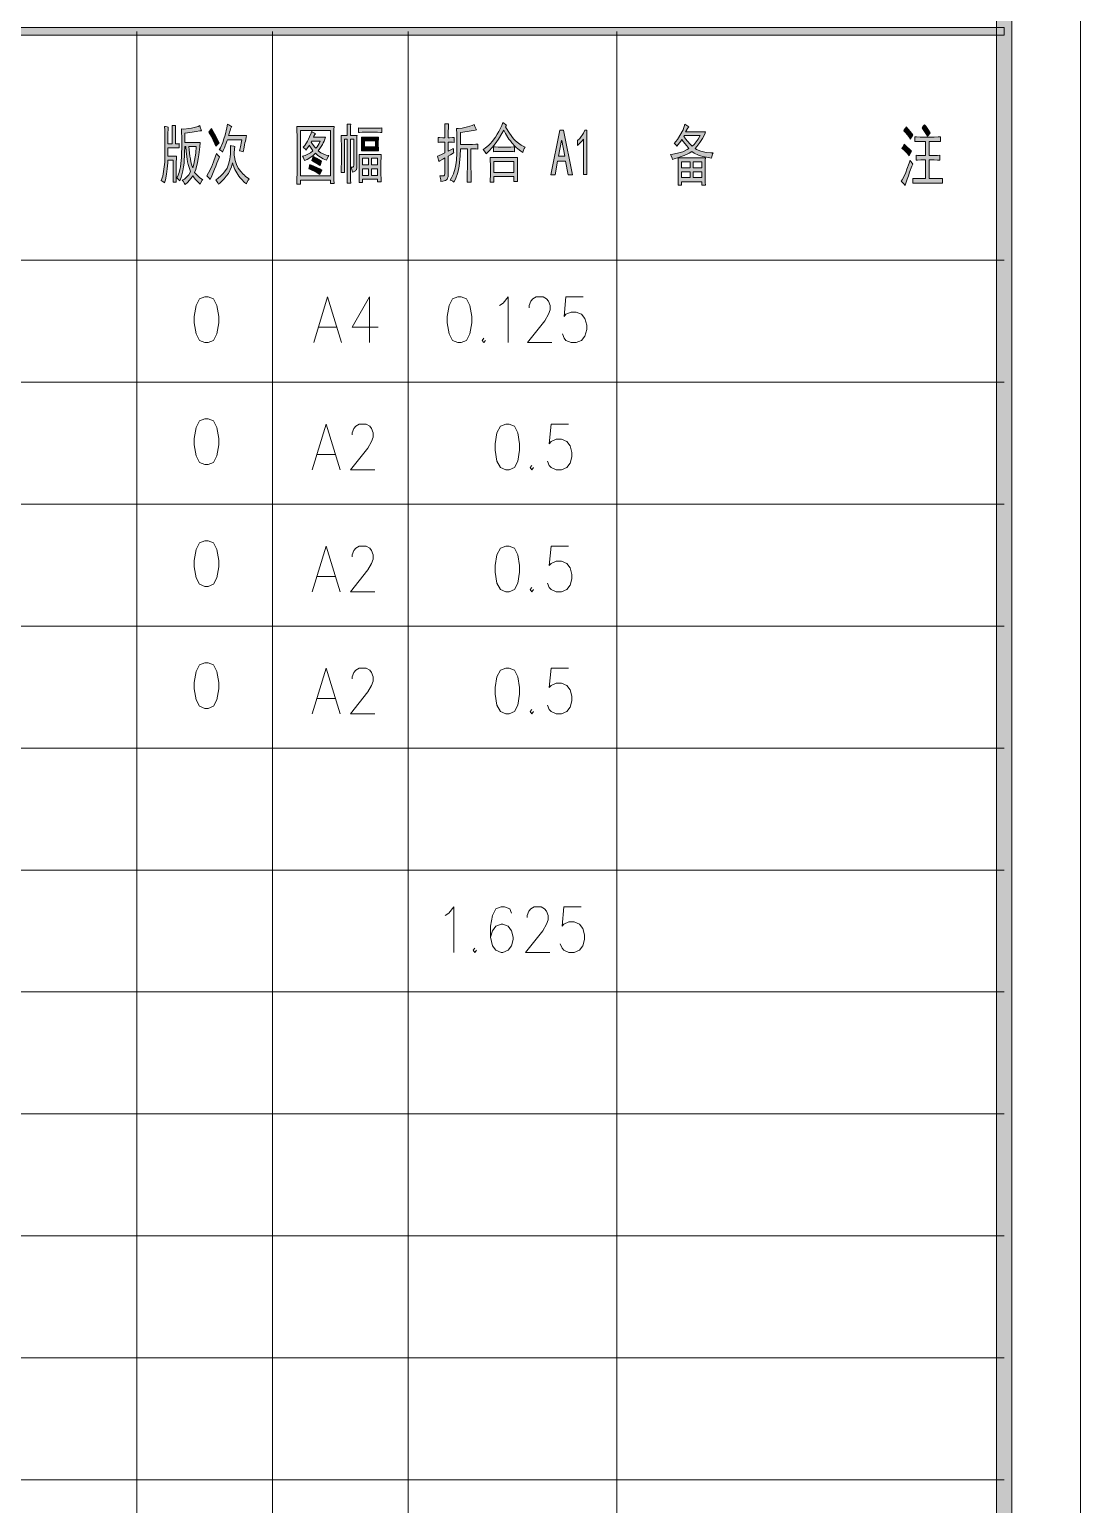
# Model space of a CAD drawing. Header units: millimetres. Extents: x 0 to 207, y 0 to 293.
# Drawn here: x 139 to 206.9, y 147.4 to 242.8 of the extents above; entities that cross this region are included whole.
import ezdxf

# ---------------------------------------------------------------- set-up
doc = ezdxf.new("R2010")
doc.units = ezdxf.units.MM

msp = doc.modelspace()

# ---------------------------------------------------------------- hatches: boundary and pattern name
h = msp.add_hatch(color=0)
h.dxf.hatch_style = 2
h.paths.add_polyline_path([(202.483861, 4.434417), (201.499611, 5.418667), (201.499611, 287.224611), (202.483861, 288.208861)])
h = msp.add_hatch(color=0)
h.dxf.hatch_style = 2
h.paths.add_polyline_path([(201.9935, 242.883972), (201.9935, 242.390083), (25.124833, 242.390083), (25.124833, 242.883972)])
h = msp.add_hatch(color=0)
h.dxf.hatch_style = 2
h.paths.add_polyline_path([(147.958528, 236.452833), (147.944417, 236.318778), (147.933833, 236.068306), (147.933833, 235.955417), (147.933833, 235.373333), (148.223111, 235.373333), (148.223111, 236.152972), (148.223111, 236.244694), (148.219583, 236.44225), (148.212528, 236.551611), (148.434778, 236.551611), (148.427722, 236.459889), (148.420667, 236.262333), (148.420667, 236.152972), (148.420667, 235.373333), (148.491222, 235.373333), (148.614694, 235.380389), (148.664083, 235.390972), (148.664083, 235.10875), (148.600583, 235.115806), (148.466528, 235.122861), (148.3995, 235.122861), (147.933833, 235.122861), (147.933833, 234.576056), (148.491222, 234.576056), (148.484167, 234.459639), (148.480639, 234.135083), (148.480639, 233.926944), (148.480639, 232.900361), (148.268972, 232.900361), (148.276028, 233.189639), (148.283083, 233.90225), (148.283083, 234.325583), (147.933833, 234.325583), (147.926778, 234.135083), (147.898556, 233.764667), (147.873861, 233.588278), (147.852694, 233.408361), (147.775083, 233.041472), (147.725694, 232.847444), (147.683361, 232.889778), (147.574, 232.963861), (147.503444, 232.999139), (147.619861, 233.288417), (147.736278, 234.177417), (147.736278, 234.773611), (147.736278, 235.380389), (147.729222, 236.244694), (147.725694, 236.502222), (147.782139, 236.484583), (147.898556, 236.459889)])
h = msp.add_hatch(color=0)
h.paths.add_polyline_path([(149.990528, 236.551611), (150.01875, 236.44225), (150.08225, 236.276444), (150.117528, 236.22), (150.001111, 236.202361), (149.761222, 236.167083), (149.63775, 236.145917), (149.51075, 236.12475), (149.207361, 236.085944), (149.027444, 236.068306), (149.027444, 235.454472), (150.015222, 235.454472), (149.990528, 235.182833), (149.930556, 234.657194), (149.89175, 234.41025), (149.852944, 234.159778), (149.740056, 233.718806), (149.665972, 233.528306), (149.718889, 233.454222), (149.842361, 233.316639), (149.916444, 233.256667), (149.987, 233.193167), (150.131639, 233.097917), (150.198667, 233.066167), (150.152806, 233.01325), (150.061083, 232.865083), (150.015222, 232.766306), (149.951722, 232.82275), (149.821194, 232.953278), (149.757694, 233.023833), (149.694194, 233.094389), (149.584833, 233.231972), (149.538972, 233.295472), (149.443722, 233.154361), (149.200306, 232.882722), (149.048611, 232.748667), (149.009806, 232.815694), (148.914556, 232.94975), (148.861639, 233.01325), (149.013333, 233.097917), (149.281444, 233.373083), (149.397861, 233.563583), (149.344944, 233.704694), (149.253222, 234.02925), (149.210889, 234.209167), (149.175611, 234.385556), (149.119167, 234.882972), (149.094472, 235.207528), (149.027444, 235.207528), (149.020389, 234.784194), (148.978056, 234.117444), (148.946306, 233.877556), (148.911028, 233.637667), (148.794611, 233.189639), (148.713472, 232.9815), (148.6535, 233.048528), (148.551194, 233.129667), (148.501806, 233.147306), (148.561778, 233.246083), (148.660556, 233.528306), (148.699361, 233.71175), (148.741694, 233.895194), (148.794611, 234.286778), (148.805194, 234.491389), (148.815778, 234.710111), (148.829889, 235.189889), (148.829889, 235.454472), (148.829889, 235.729639), (148.815778, 236.170611), (148.805194, 236.336417), (148.967472, 236.325833), (149.295556, 236.354056), (149.461361, 236.385806), (149.627167, 236.417556), (149.89175, 236.502222)])
h.paths.add_polyline_path([(149.292028, 235.207528), (149.309667, 234.98175), (149.359056, 234.576056), (149.387278, 234.392611), (149.422556, 234.202111), (149.496639, 233.912833), (149.538972, 233.810528), (149.620111, 234.068056), (149.736528, 234.766556), (149.768278, 235.207528)])
h = msp.add_hatch(color=0)
h.dxf.hatch_style = 2
h.paths.add_polyline_path([(152.061333, 236.502222), (152.043694, 236.477528), (151.990778, 236.343472), (151.9555, 236.237639), (151.920222, 236.128278), (151.867306, 235.962472), (151.849667, 235.9025), (153.024417, 235.9025), (152.996194, 235.786083), (152.943278, 235.549722), (152.918583, 235.429778), (152.897417, 235.309833), (152.833917, 235.024083), (152.791583, 234.858278), (152.728083, 234.882972), (152.611667, 234.914722), (152.55875, 234.925306), (152.618722, 235.17225), (152.692806, 235.5215), (152.710444, 235.620278), (151.779111, 235.620278), (151.750889, 235.539139), (151.683861, 235.355694), (151.648583, 235.256917), (151.609778, 235.158139), (151.518056, 234.939417), (151.468667, 234.823), (151.433389, 234.875917), (151.327556, 234.957056), (151.257, 234.992333), (151.334611, 235.10875), (151.482778, 235.461528), (151.560389, 235.697889), (151.634472, 235.93425), (151.750889, 236.4105), (151.793222, 236.650389), (151.867306, 236.593944), (152.001361, 236.519861)])
h = msp.add_hatch(color=0)
h.paths.add_polyline_path([(158.672389, 236.502222), (158.668861, 236.294083), (158.661806, 235.839), (158.661806, 235.588528), (158.661806, 233.810528), (158.661806, 233.553), (158.668861, 233.048528), (158.672389, 232.798056), (158.443083, 232.798056), (158.443083, 233.01325), (156.499278, 233.01325), (156.499278, 232.766306), (156.266444, 232.766306), (156.2735, 233.023833), (156.280556, 233.553), (156.280556, 233.828167), (156.280556, 235.588528), (156.280556, 235.828417), (156.2735, 236.287028), (156.266444, 236.502222)])
h.paths.add_polyline_path([(158.443083, 233.295472), (158.443083, 236.237639), (156.499278, 236.237639), (156.499278, 233.295472)])
h = msp.add_hatch(color=0)
h.dxf.hatch_style = 2
h.paths.add_polyline_path([(160.150528, 233.944583), (160.150528, 233.835222), (160.118778, 233.694111), (160.087028, 233.662361), (160.055278, 233.630611), (159.942389, 233.570639), (159.86125, 233.545944), (159.847139, 233.637667), (159.801278, 233.796417), (159.766, 233.859917), (159.818917, 233.859917), (159.893, 233.874028), (159.917694, 233.888139), (159.942389, 233.898722), (159.963556, 233.986917), (159.963556, 234.061), (159.963556, 235.673194), (159.744833, 235.673194), (159.744833, 233.514194), (159.744833, 233.355444), (159.748361, 233.01325), (159.755417, 232.833333), (159.522583, 232.833333), (159.529639, 233.006194), (159.533167, 233.348389), (159.533167, 233.514194), (159.533167, 235.673194), (159.349722, 235.673194), (159.349722, 233.528306), (159.138056, 233.528306), (159.145111, 233.694111), (159.152167, 234.293833), (159.152167, 234.724222), (159.152167, 235.158139), (159.145111, 235.754333), (159.138056, 235.920139), (159.533167, 235.920139), (159.533167, 236.184722), (159.533167, 236.294083), (159.529639, 236.519861), (159.522583, 236.636278), (159.755417, 236.636278), (159.748361, 236.519861), (159.744833, 236.294083), (159.744833, 236.184722), (159.744833, 235.920139), (160.161111, 235.920139), (160.157583, 235.853111), (160.150528, 235.563833), (160.150528, 235.338056)])
h = msp.add_hatch(color=0)
h.dxf.hatch_style = 2
h.paths.add_polyline_path([(161.392306, 236.385806), (161.487556, 236.385806), (161.667472, 236.392861), (161.755667, 236.403444), (161.755667, 236.103583), (161.667472, 236.110639), (161.487556, 236.121222), (161.392306, 236.121222), (160.602083, 236.121222), (160.492722, 236.121222), (160.319861, 236.110639), (160.256361, 236.103583), (160.256361, 236.403444), (160.319861, 236.392861), (160.492722, 236.385806), (160.602083, 236.385806)])
h = msp.add_hatch(color=0)
h.dxf.hatch_style = 2
h.paths.add_polyline_path([(165.350472, 234.583111), (165.424556, 234.60075), (165.667972, 234.699528), (165.837306, 234.784194), (165.837306, 235.482694), (165.710306, 235.482694), (165.495111, 235.472111), (165.406917, 235.465056), (165.406917, 235.779028), (165.495111, 235.771972), (165.710306, 235.764917), (165.837306, 235.764917), (165.837306, 236.036556), (165.833778, 236.495167), (165.826722, 236.675083), (166.070139, 236.675083), (166.066611, 236.509278), (166.059556, 236.054194), (166.059556, 235.764917), (166.133639, 235.764917), (166.320611, 235.771972), (166.429972, 235.779028), (166.429972, 235.465056), (166.320611, 235.472111), (166.133639, 235.482694), (166.059556, 235.482694), (166.059556, 234.900611), (166.1795, 234.957056), (166.345306, 235.048778), (166.384111, 235.084056), (166.391167, 234.999389), (166.40175, 234.851222), (166.408806, 234.784194), (166.373528, 234.7595), (166.197139, 234.660722), (166.059556, 234.583111), (166.059556, 233.404833), (166.048972, 233.263722), (165.981944, 233.087333), (165.932556, 233.048528), (165.879639, 233.009722), (165.70325, 232.956806), (165.583306, 232.939167), (165.569194, 233.041472), (165.530389, 233.221389), (165.502167, 233.306056), (165.618583, 233.299), (165.759694, 233.309583), (165.784389, 233.33075), (165.812611, 233.351917), (165.837306, 233.447167), (165.837306, 233.52125), (165.837306, 234.470222), (165.699722, 234.385556), (165.505694, 234.269139), (165.456306, 234.237389), (165.431611, 234.318528), (165.378694, 234.494917)])
h = msp.add_hatch(color=0)
h.dxf.hatch_style = 2
h.paths.add_polyline_path([(167.883417, 236.279972), (167.791694, 236.262333), (167.269583, 236.177667), (166.839194, 236.110639), (166.839194, 235.331), (167.498889, 235.331), (167.615306, 235.331), (167.848139, 235.341583), (167.964556, 235.348639), (167.964556, 235.034667), (167.865778, 235.041722), (167.647056, 235.048778), (167.523583, 235.048778), (167.523583, 234.212694), (167.530639, 233.133194), (167.534167, 232.889778), (167.280167, 232.889778), (167.283694, 233.133194), (167.29075, 234.212694), (167.29075, 235.048778), (166.839194, 235.048778), (166.825083, 234.593694), (166.768639, 233.930472), (166.722778, 233.722333), (166.673389, 233.514194), (166.525222, 233.097917), (166.419389, 232.889778), (166.345306, 232.956806), (166.228889, 233.023833), (166.186556, 233.023833), (166.267694, 233.164944), (166.394694, 233.443639), (166.437028, 233.581222), (166.479361, 233.718806), (166.542861, 234.011611), (166.564028, 234.170361), (166.585194, 234.325583), (166.609889, 234.770083), (166.609889, 235.059361), (166.613417, 235.345111), (166.606361, 235.99775), (166.59225, 236.361111), (166.691028, 236.361111), (166.962667, 236.392861), (167.135528, 236.428139), (167.304861, 236.459889), (167.597667, 236.551611), (167.721139, 236.611583), (167.777583, 236.484583), (167.86225, 236.318778)])
h = msp.add_hatch(color=0)
h.dxf.hatch_style = 2
h.paths.add_polyline_path([(169.756667, 236.477528), (169.922472, 236.18825), (170.197639, 235.789611), (170.299944, 235.68025), (170.405778, 235.574417), (170.596278, 235.405083), (170.684472, 235.348639), (170.772667, 235.288667), (170.942, 235.200472), (171.023139, 235.165194), (170.963167, 235.073472), (170.889083, 234.900611), (170.871444, 234.815944), (170.755028, 234.893556), (170.546889, 235.048778), (170.451639, 235.133444), (170.359917, 235.214583), (170.169417, 235.42625), (170.074167, 235.556778), (169.978917, 235.683778), (169.760194, 236.036556), (169.64025, 236.262333), (169.527361, 236.036556), (169.312167, 235.669667), (169.202806, 235.5215), (169.096972, 235.376861), (168.913528, 235.147556), (168.835917, 235.066417), (168.761833, 234.98175), (168.5925, 234.815944), (168.500778, 234.734806), (168.486667, 234.766556), (168.394944, 234.900611), (168.313806, 234.999389), (168.437278, 235.084056), (168.670111, 235.281611), (168.779472, 235.398028), (168.888833, 235.514444), (169.111083, 235.810778), (169.220444, 235.987167), (169.329806, 236.167083), (169.509722, 236.551611), (169.580278, 236.75975), (169.643778, 236.703306), (169.760194, 236.611583), (169.813111, 236.576306)])
h = msp.add_hatch(color=0)
h.paths.add_polyline_path([(180.544611, 234.367917), (180.5305, 234.442), (180.467, 234.60075), (180.414083, 234.681889), (180.56225, 234.699528), (180.876222, 234.766556), (181.049083, 234.815944), (181.221944, 234.865333), (181.497111, 234.999389), (181.599417, 235.080528), (181.468889, 235.239278), (181.246639, 235.5215), (181.158444, 235.644972), (181.091417, 235.546194), (180.925611, 235.331), (180.833889, 235.214583), (180.780972, 235.281611), (180.68925, 235.373333), (180.646917, 235.398028), (180.876222, 235.644972), (181.229, 236.269389), (181.356, 236.643333), (181.415972, 236.590417), (181.535917, 236.509278), (181.599417, 236.474), (181.507694, 236.343472), (181.490056, 236.318778), (181.433611, 236.22), (181.391278, 236.142389), (182.682444, 236.142389), (182.629528, 236.001278), (182.491944, 235.726111), (182.407278, 235.588528), (182.326139, 235.450944), (182.125056, 235.189889), (182.008639, 235.062889), (182.100361, 234.999389), (182.372, 234.890028), (182.548389, 234.847694), (182.724778, 234.805361), (183.035222, 234.780667), (183.169278, 234.798306), (183.134, 234.717167), (183.084611, 234.540778), (183.066972, 234.449056), (182.855306, 234.484333), (182.506056, 234.554889), (182.368472, 234.590167), (182.227361, 234.628972), (181.945139, 234.773611), (181.8005, 234.882972), (181.634694, 234.773611), (181.296028, 234.607806), (181.119639, 234.551361), (180.94325, 234.491389), (180.653972, 234.399667)])
h.paths.add_polyline_path([(181.274861, 235.860167), (181.398333, 235.694361), (181.669972, 235.380389), (181.821667, 235.228694), (181.945139, 235.338056), (182.199139, 235.68025), (182.333194, 235.909556), (181.310139, 235.909556)])
h = msp.add_hatch(color=0)
h.dxf.hatch_style = 2
h.paths.add_polyline_path([(195.654083, 236.459889), (195.791667, 236.308194), (196.006861, 236.043611), (196.084472, 235.927194), (196.031556, 235.87075), (195.950417, 235.74375), (195.922194, 235.68025), (195.823417, 235.846056), (195.608222, 236.110639), (195.491806, 236.209417), (195.530611, 236.269389), (195.61175, 236.392861)])
h = msp.add_hatch(color=0)
h.dxf.hatch_style = 2
h.paths.add_polyline_path([(196.677139, 236.4105), (196.715944, 236.449306), (196.797083, 236.551611), (196.839417, 236.608056), (196.9135, 236.516333), (197.100472, 236.25175), (197.209833, 236.078889), (197.163972, 236.025972), (197.07225, 235.920139), (197.026389, 235.860167), (196.927611, 236.036556), (196.751222, 236.308194)])
h = msp.add_hatch(color=0)
h.dxf.hatch_style = 2
h.paths.add_polyline_path([(150.759583, 236.354056), (150.950083, 236.011861), (151.1935, 235.556778), (151.246417, 235.440361), (151.200556, 235.398028), (151.094722, 235.288667), (151.038278, 235.221639), (150.978306, 235.380389), (150.745472, 235.839), (150.572611, 236.135333), (150.618472, 236.184722), (150.710194, 236.294083)])
h = msp.add_hatch(color=0)
h.paths.add_polyline_path([(157.476472, 236.018917), (157.441194, 235.969528), (157.377694, 235.863694), (157.349472, 235.803722), (158.129111, 235.803722), (158.104417, 235.729639), (158.030333, 235.546194), (157.977417, 235.440361), (157.9245, 235.331), (157.762222, 235.073472), (157.652861, 234.925306), (157.825722, 234.798306), (158.167917, 234.650139), (158.33725, 234.625444), (158.294917, 234.551361), (158.227889, 234.392611), (158.196139, 234.311472), (157.980944, 234.399667), (157.621111, 234.625444), (157.476472, 234.7595), (157.307139, 234.60075), (156.947306, 234.367917), (156.756806, 234.293833), (156.739167, 234.367917), (156.675667, 234.509028), (156.629806, 234.576056), (156.81325, 234.618389), (157.155444, 234.79125), (157.314194, 234.925306), (157.233056, 235.031139), (157.116639, 235.214583), (157.081361, 235.288667), (157.028444, 235.207528), (156.919083, 235.041722), (156.859111, 234.957056), (156.820306, 235.024083), (156.732111, 235.122861), (156.68625, 235.158139), (156.785028, 235.274556), (156.954361, 235.535611), (157.024917, 235.68025), (157.091944, 235.824889), (157.190722, 236.068306), (157.222472, 236.170611), (157.278917, 236.128278), (157.405917, 236.054194)])
h.paths.add_polyline_path([(157.197778, 235.48975), (157.285972, 235.348639), (157.437667, 235.147556), (157.501167, 235.091111), (157.57525, 235.17225), (157.716361, 235.398028), (157.779861, 235.539139), (157.222472, 235.539139)])
h = msp.add_hatch(color=0)
h.paths.add_polyline_path([(161.544, 235.803722), (161.540472, 235.704944), (161.533417, 235.496806), (161.533417, 235.390972), (161.533417, 235.281611), (161.540472, 235.048778), (161.544, 234.925306), (160.439806, 234.925306), (160.446861, 235.048778), (160.453917, 235.281611), (160.453917, 235.390972), (160.453917, 235.496806), (160.446861, 235.704944), (160.439806, 235.803722)])
h.paths.add_polyline_path([(161.346444, 235.17225), (161.346444, 235.570889), (160.637361, 235.570889), (160.637361, 235.17225)])
h = msp.add_hatch(color=0)
h.paths.add_polyline_path([(174.078194, 233.373083), (173.7995, 233.373083), (173.637222, 234.2515), (173.125694, 234.2515), (172.963417, 233.373083), (172.684722, 233.373083), (173.266806, 236.244694), (173.496111, 236.244694)])
h.paths.add_polyline_path([(173.580778, 234.569), (173.393806, 235.581472), (173.369111, 235.581472), (173.185667, 234.569)])
h = msp.add_hatch(color=0)
h.dxf.hatch_style = 2
h.paths.add_polyline_path([(174.787278, 235.68025), (174.713194, 235.574417), (174.519167, 235.366278), (174.40275, 235.263972), (174.40275, 235.581472), (174.550917, 235.722583), (174.787278, 236.054194), (174.882528, 236.244694), (175.020111, 236.244694), (175.020111, 233.390722), (174.787278, 233.390722)])
h = msp.add_hatch(color=0)
h.dxf.hatch_style = 2
h.paths.add_polyline_path([(197.350944, 235.810778), (197.460306, 235.810778), (197.717833, 235.821361), (197.862472, 235.828417), (197.862472, 235.514444), (197.703722, 235.5215), (197.45325, 235.528556), (197.361528, 235.528556), (197.128694, 235.528556), (197.128694, 234.614861), (197.350944, 234.614861), (197.449722, 234.614861), (197.682556, 234.625444), (197.816611, 234.6325), (197.816611, 234.318528), (197.686083, 234.325583), (197.45325, 234.332639), (197.350944, 234.332639), (197.128694, 234.332639), (197.128694, 233.122611), (197.4215, 233.122611), (197.559083, 233.122611), (197.851889, 233.129667), (198.000056, 233.136722), (198.000056, 232.82275), (197.851889, 232.829806), (197.566139, 232.840389), (197.432083, 232.840389), (196.581889, 232.840389), (196.433722, 232.840389), (196.18325, 232.829806), (196.084472, 232.82275), (196.084472, 233.136722), (196.176194, 233.129667), (196.433722, 233.122611), (196.596, 233.122611), (196.895861, 233.122611), (196.895861, 234.332639), (196.712417, 234.332639), (196.599528, 234.332639), (196.391389, 234.325583), (196.292611, 234.318528), (196.292611, 234.6325), (196.391389, 234.625444), (196.606583, 234.614861), (196.723, 234.614861), (196.895861, 234.614861), (196.895861, 235.528556), (196.677139, 235.528556), (196.560722, 235.528556), (196.327889, 235.5215), (196.211472, 235.514444), (196.211472, 235.828417), (196.327889, 235.821361), (196.56425, 235.810778), (196.687722, 235.810778)])
h = msp.add_hatch(color=0)
h.dxf.hatch_style = 2
h.paths.add_polyline_path([(151.281694, 234.526667), (151.235833, 234.417306), (151.105306, 234.113917), (151.024167, 233.919889), (150.943028, 233.725861), (150.770167, 233.295472), (150.674917, 233.066167), (150.625528, 233.122611), (150.512639, 233.246083), (150.456194, 233.313111), (150.565556, 233.496556), (150.749, 233.856389), (150.823083, 234.036306), (150.893639, 234.216222), (151.020639, 234.569), (151.070028, 234.741861), (151.112361, 234.692472), (151.218194, 234.583111)])
h = msp.add_hatch(color=0)
h.dxf.hatch_style = 2
h.paths.add_polyline_path([(152.269472, 235.207528), (152.234194, 235.048778), (152.2095, 234.770083), (152.223611, 234.650139), (152.234194, 234.530194), (152.287111, 234.286778), (152.325917, 234.159778), (152.36825, 234.036306), (152.488194, 233.803472), (152.569333, 233.694111), (152.654, 233.588278), (152.809222, 233.408361), (152.883306, 233.337806), (152.960917, 233.26725), (153.116139, 233.147306), (153.197278, 233.097917), (153.133778, 233.030889), (153.042056, 232.872139), (153.013833, 232.783944), (152.897417, 232.882722), (152.696333, 233.080278), (152.611667, 233.182583), (152.527, 233.281361), (152.385889, 233.493028), (152.325917, 233.605917), (152.269472, 233.715278), (152.163639, 233.986917), (152.117778, 234.145667), (152.047222, 233.877556), (151.846139, 233.447167), (151.712083, 233.281361), (151.578028, 233.115556), (151.3205, 232.858028), (151.200556, 232.766306), (151.158222, 232.847444), (151.070028, 232.988556), (151.024167, 233.048528), (151.154694, 233.122611), (151.387528, 233.316639), (151.496889, 233.436583), (151.602722, 233.560056), (151.761472, 233.803472), (151.810861, 233.926944), (151.86025, 234.053944), (151.927278, 234.293833), (151.944917, 234.41025), (151.962556, 234.526667), (151.980194, 234.717167), (151.983722, 234.79125), (151.98725, 234.865333), (151.983722, 235.10875), (151.976667, 235.274556), (152.047222, 235.249861), (152.191861, 235.214583)])
h = msp.add_hatch(color=0)
h.dxf.hatch_style = 2
h.paths.add_polyline_path([(157.338889, 234.558417), (157.536444, 234.442), (157.801028, 234.293833), (157.871583, 234.258556), (157.843361, 234.195056), (157.790444, 234.043361), (157.76575, 233.962222), (157.568194, 234.09275), (157.303611, 234.258556), (157.233056, 234.293833), (157.261278, 234.350278), (157.314194, 234.484333)])
h = msp.add_hatch(color=0)
h.paths.add_polyline_path([(161.720389, 234.692472), (161.713333, 234.569), (161.706278, 234.117444), (161.706278, 233.796417), (161.706278, 233.478917), (161.713333, 233.041472), (161.720389, 232.914472), (161.487556, 232.914472), (161.487556, 233.080278), (160.510361, 233.080278), (160.510361, 232.882722), (160.288111, 232.882722), (160.295167, 233.104972), (160.302222, 233.605917), (160.302222, 233.877556), (160.302222, 234.159778), (160.295167, 234.569), (160.288111, 234.692472)])
h.paths.add_polyline_path([(160.894889, 233.33075), (160.894889, 233.761139), (160.510361, 233.761139), (160.510361, 233.33075)])
h.paths.add_polyline_path([(160.894889, 234.011611), (160.894889, 234.442), (160.510361, 234.442), (160.510361, 234.011611)])
h.paths.add_polyline_path([(161.487556, 234.011611), (161.487556, 234.442), (161.103028, 234.442), (161.103028, 234.011611)])
h.paths.add_polyline_path([(161.487556, 233.33075), (161.487556, 233.761139), (161.103028, 233.761139), (161.103028, 233.33075)])
h = msp.add_hatch(color=0)
h.paths.add_polyline_path([(170.532778, 234.484333), (170.52925, 234.403194), (170.522194, 234.018667), (170.522194, 233.722333), (170.522194, 233.422472), (170.52925, 233.030889), (170.532778, 232.939167), (170.289361, 232.939167), (170.289361, 233.256667), (168.998194, 233.256667), (168.998194, 232.889778), (168.768889, 232.889778), (168.772417, 232.992083), (168.779472, 233.373083), (168.779472, 233.655306), (168.779472, 233.944583), (168.772417, 234.360861), (168.768889, 234.484333)])
h.paths.add_polyline_path([(170.289361, 233.52125), (170.289361, 234.21975), (168.998194, 234.21975), (168.998194, 233.52125)])
h = msp.add_hatch(color=0)
h.dxf.hatch_style = 2
h.paths.add_polyline_path([(170.010667, 235.165194), (170.102389, 235.165194), (170.268194, 235.175778), (170.335222, 235.182833), (170.335222, 234.865333), (170.261139, 234.875917), (170.102389, 234.882972), (170.02125, 234.882972), (169.372139, 234.882972), (169.248667, 234.882972), (169.051111, 234.875917), (168.977028, 234.865333), (168.977028, 235.182833), (169.086389, 235.175778), (169.283944, 235.165194), (169.372139, 235.165194)])
h = msp.add_hatch(color=0)
h.dxf.hatch_style = 2
h.paths.add_polyline_path([(195.512972, 235.345111), (195.647028, 235.221639), (195.886917, 234.999389), (195.989222, 234.897083), (195.953944, 234.840639), (195.879861, 234.692472), (195.841056, 234.60075), (195.728167, 234.741861), (195.495333, 234.98175), (195.375389, 235.080528), (195.410667, 235.129917), (195.477694, 235.263972)])
h = msp.add_hatch(color=0)
h.dxf.hatch_style = 2
h.paths.add_polyline_path([(157.116639, 234.043361), (157.370639, 233.937528), (157.755167, 233.754083), (157.882167, 233.68), (157.853944, 233.612972), (157.7975, 233.471861), (157.76575, 233.397778), (157.529389, 233.538889), (157.1625, 233.718806), (157.0355, 233.761139), (157.056667, 233.828167), (157.099, 233.969278)])
h = msp.add_hatch(color=0)
h.paths.add_polyline_path([(182.671861, 234.466694), (182.664806, 234.318528), (182.65775, 233.877556), (182.65775, 233.588278), (182.65775, 233.306056), (182.664806, 232.865083), (182.671861, 232.706333), (182.449611, 232.706333), (182.449611, 232.921528), (181.137278, 232.921528), (181.137278, 232.706333), (180.915028, 232.706333), (180.922083, 232.865083), (180.925611, 233.306056), (180.925611, 233.588278), (180.925611, 233.877556), (180.922083, 234.318528), (180.915028, 234.466694)])
h.paths.add_polyline_path([(182.449611, 233.817583), (182.449611, 234.216222), (181.892222, 234.216222), (181.892222, 233.817583)])
h.paths.add_polyline_path([(181.684083, 233.817583), (181.684083, 234.216222), (181.137278, 234.216222), (181.137278, 233.817583)])
h.paths.add_polyline_path([(182.449611, 233.189639), (182.449611, 233.570639), (181.892222, 233.570639), (181.892222, 233.189639)])
h.paths.add_polyline_path([(181.684083, 233.189639), (181.684083, 233.570639), (181.137278, 233.570639), (181.137278, 233.189639)])
h = msp.add_hatch(color=0)
h.dxf.hatch_style = 2
h.paths.add_polyline_path([(196.084472, 234.068056), (196.020972, 233.919889), (195.876333, 233.542417), (195.798722, 233.313111), (195.721111, 233.083806), (195.61175, 232.766306), (195.583528, 232.674583), (195.527083, 232.755722), (195.396556, 232.896833), (195.329528, 232.956806), (195.393028, 233.037944), (195.537667, 233.323694), (195.618806, 233.528306), (195.699944, 233.732917), (195.844583, 234.1245), (195.908083, 234.318528), (195.950417, 234.240917), (196.038611, 234.117444)])

# ---------------------------------------------------------------- linework, layer by layer
at = {"color": 0, "lineweight": 0}
for points in [[(0, 0), (206.918278, 0), (206.918278, 292.643278), (0, 292.643278)], [(202.483861, 4.434417), (201.499611, 5.418667), (201.499611, 287.224611), (202.483861, 288.208861)], [(201.9935, 242.883972), (201.9935, 242.390083), (25.124833, 242.390083), (25.124833, 242.883972)], [(147.958528, 236.452833), (147.944417, 236.318778), (147.933833, 236.068306), (147.933833, 235.955417), (147.933833, 235.373333), (148.223111, 235.373333), (148.223111, 236.152972), (148.223111, 236.244694), (148.219583, 236.44225), (148.212528, 236.551611), (148.434778, 236.551611), (148.427722, 236.459889), (148.420667, 236.262333), (148.420667, 236.152972), (148.420667, 235.373333), (148.491222, 235.373333), (148.614694, 235.380389), (148.664083, 235.390972), (148.664083, 235.10875), (148.600583, 235.115806), (148.466528, 235.122861), (148.3995, 235.122861), (147.933833, 235.122861), (147.933833, 234.576056), (148.491222, 234.576056), (148.484167, 234.459639), (148.480639, 234.135083), (148.480639, 233.926944), (148.480639, 232.900361), (148.268972, 232.900361), (148.276028, 233.189639), (148.283083, 233.90225), (148.283083, 234.325583), (147.933833, 234.325583), (147.926778, 234.135083), (147.898556, 233.764667), (147.873861, 233.588278), (147.852694, 233.408361), (147.775083, 233.041472), (147.725694, 232.847444), (147.683361, 232.889778), (147.574, 232.963861), (147.503444, 232.999139), (147.619861, 233.288417), (147.736278, 234.177417), (147.736278, 234.773611), (147.736278, 235.380389), (147.729222, 236.244694), (147.725694, 236.502222), (147.782139, 236.484583), (147.898556, 236.459889)], [(149.990528, 236.551611), (150.01875, 236.44225), (150.08225, 236.276444), (150.117528, 236.22), (150.001111, 236.202361), (149.761222, 236.167083), (149.63775, 236.145917), (149.51075, 236.12475), (149.207361, 236.085944), (149.027444, 236.068306), (149.027444, 235.454472), (150.015222, 235.454472), (149.990528, 235.182833), (149.930556, 234.657194), (149.89175, 234.41025), (149.852944, 234.159778), (149.740056, 233.718806), (149.665972, 233.528306), (149.718889, 233.454222), (149.842361, 233.316639), (149.916444, 233.256667), (149.987, 233.193167), (150.131639, 233.097917), (150.198667, 233.066167), (150.152806, 233.01325), (150.061083, 232.865083), (150.015222, 232.766306), (149.951722, 232.82275), (149.821194, 232.953278), (149.757694, 233.023833), (149.694194, 233.094389), (149.584833, 233.231972), (149.538972, 233.295472), (149.443722, 233.154361), (149.200306, 232.882722), (149.048611, 232.748667), (149.009806, 232.815694), (148.914556, 232.94975), (148.861639, 233.01325), (149.013333, 233.097917), (149.281444, 233.373083), (149.397861, 233.563583), (149.344944, 233.704694), (149.253222, 234.02925), (149.210889, 234.209167), (149.175611, 234.385556), (149.119167, 234.882972), (149.094472, 235.207528), (149.027444, 235.207528), (149.020389, 234.784194), (148.978056, 234.117444), (148.946306, 233.877556), (148.911028, 233.637667), (148.794611, 233.189639), (148.713472, 232.9815), (148.6535, 233.048528), (148.551194, 233.129667), (148.501806, 233.147306), (148.561778, 233.246083), (148.660556, 233.528306), (148.699361, 233.71175), (148.741694, 233.895194), (148.794611, 234.286778), (148.805194, 234.491389), (148.815778, 234.710111), (148.829889, 235.189889), (148.829889, 235.454472), (148.829889, 235.729639), (148.815778, 236.170611), (148.805194, 236.336417), (148.967472, 236.325833), (149.295556, 236.354056), (149.461361, 236.385806), (149.627167, 236.417556), (149.89175, 236.502222)], [(152.061333, 236.502222), (152.043694, 236.477528), (151.990778, 236.343472), (151.9555, 236.237639), (151.920222, 236.128278), (151.867306, 235.962472), (151.849667, 235.9025), (153.024417, 235.9025), (152.996194, 235.786083), (152.943278, 235.549722), (152.918583, 235.429778), (152.897417, 235.309833), (152.833917, 235.024083), (152.791583, 234.858278), (152.728083, 234.882972), (152.611667, 234.914722), (152.55875, 234.925306), (152.618722, 235.17225), (152.692806, 235.5215), (152.710444, 235.620278), (151.779111, 235.620278), (151.750889, 235.539139), (151.683861, 235.355694), (151.648583, 235.256917), (151.609778, 235.158139), (151.518056, 234.939417), (151.468667, 234.823), (151.433389, 234.875917), (151.327556, 234.957056), (151.257, 234.992333), (151.334611, 235.10875), (151.482778, 235.461528), (151.560389, 235.697889), (151.634472, 235.93425), (151.750889, 236.4105), (151.793222, 236.650389), (151.867306, 236.593944), (152.001361, 236.519861)], [(158.672389, 236.502222), (158.668861, 236.294083), (158.661806, 235.839), (158.661806, 235.588528), (158.661806, 233.810528), (158.661806, 233.553), (158.668861, 233.048528), (158.672389, 232.798056), (158.443083, 232.798056), (158.443083, 233.01325), (156.499278, 233.01325), (156.499278, 232.766306), (156.266444, 232.766306), (156.2735, 233.023833), (156.280556, 233.553), (156.280556, 233.828167), (156.280556, 235.588528), (156.280556, 235.828417), (156.2735, 236.287028), (156.266444, 236.502222)], [(160.150528, 233.944583), (160.150528, 233.835222), (160.118778, 233.694111), (160.087028, 233.662361), (160.055278, 233.630611), (159.942389, 233.570639), (159.86125, 233.545944), (159.847139, 233.637667), (159.801278, 233.796417), (159.766, 233.859917), (159.818917, 233.859917), (159.893, 233.874028), (159.917694, 233.888139), (159.942389, 233.898722), (159.963556, 233.986917), (159.963556, 234.061), (159.963556, 235.673194), (159.744833, 235.673194), (159.744833, 233.514194), (159.744833, 233.355444), (159.748361, 233.01325), (159.755417, 232.833333), (159.522583, 232.833333), (159.529639, 233.006194), (159.533167, 233.348389), (159.533167, 233.514194), (159.533167, 235.673194), (159.349722, 235.673194), (159.349722, 233.528306), (159.138056, 233.528306), (159.145111, 233.694111), (159.152167, 234.293833), (159.152167, 234.724222), (159.152167, 235.158139), (159.145111, 235.754333), (159.138056, 235.920139), (159.533167, 235.920139), (159.533167, 236.184722), (159.533167, 236.294083), (159.529639, 236.519861), (159.522583, 236.636278), (159.755417, 236.636278), (159.748361, 236.519861), (159.744833, 236.294083), (159.744833, 236.184722), (159.744833, 235.920139), (160.161111, 235.920139), (160.157583, 235.853111), (160.150528, 235.563833), (160.150528, 235.338056)], [(161.392306, 236.385806), (161.487556, 236.385806), (161.667472, 236.392861), (161.755667, 236.403444), (161.755667, 236.103583), (161.667472, 236.110639), (161.487556, 236.121222), (161.392306, 236.121222), (160.602083, 236.121222), (160.492722, 236.121222), (160.319861, 236.110639), (160.256361, 236.103583), (160.256361, 236.403444), (160.319861, 236.392861), (160.492722, 236.385806), (160.602083, 236.385806)], [(165.350472, 234.583111), (165.424556, 234.60075), (165.667972, 234.699528), (165.837306, 234.784194), (165.837306, 235.482694), (165.710306, 235.482694), (165.495111, 235.472111), (165.406917, 235.465056), (165.406917, 235.779028), (165.495111, 235.771972), (165.710306, 235.764917), (165.837306, 235.764917), (165.837306, 236.036556), (165.833778, 236.495167), (165.826722, 236.675083), (166.070139, 236.675083), (166.066611, 236.509278), (166.059556, 236.054194), (166.059556, 235.764917), (166.133639, 235.764917), (166.320611, 235.771972), (166.429972, 235.779028), (166.429972, 235.465056), (166.320611, 235.472111), (166.133639, 235.482694), (166.059556, 235.482694), (166.059556, 234.900611), (166.1795, 234.957056), (166.345306, 235.048778), (166.384111, 235.084056), (166.391167, 234.999389), (166.40175, 234.851222), (166.408806, 234.784194), (166.373528, 234.7595), (166.197139, 234.660722), (166.059556, 234.583111), (166.059556, 233.404833), (166.048972, 233.263722), (165.981944, 233.087333), (165.932556, 233.048528), (165.879639, 233.009722), (165.70325, 232.956806), (165.583306, 232.939167), (165.569194, 233.041472), (165.530389, 233.221389), (165.502167, 233.306056), (165.618583, 233.299), (165.759694, 233.309583), (165.784389, 233.33075), (165.812611, 233.351917), (165.837306, 233.447167), (165.837306, 233.52125), (165.837306, 234.470222), (165.699722, 234.385556), (165.505694, 234.269139), (165.456306, 234.237389), (165.431611, 234.318528), (165.378694, 234.494917)], [(167.883417, 236.279972), (167.791694, 236.262333), (167.269583, 236.177667), (166.839194, 236.110639), (166.839194, 235.331), (167.498889, 235.331), (167.615306, 235.331), (167.848139, 235.341583), (167.964556, 235.348639), (167.964556, 235.034667), (167.865778, 235.041722), (167.647056, 235.048778), (167.523583, 235.048778), (167.523583, 234.212694), (167.530639, 233.133194), (167.534167, 232.889778), (167.280167, 232.889778), (167.283694, 233.133194), (167.29075, 234.212694), (167.29075, 235.048778), (166.839194, 235.048778), (166.825083, 234.593694), (166.768639, 233.930472), (166.722778, 233.722333), (166.673389, 233.514194), (166.525222, 233.097917), (166.419389, 232.889778), (166.345306, 232.956806), (166.228889, 233.023833), (166.186556, 233.023833), (166.267694, 233.164944), (166.394694, 233.443639), (166.437028, 233.581222), (166.479361, 233.718806), (166.542861, 234.011611), (166.564028, 234.170361), (166.585194, 234.325583), (166.609889, 234.770083), (166.609889, 235.059361), (166.613417, 235.345111), (166.606361, 235.99775), (166.59225, 236.361111), (166.691028, 236.361111), (166.962667, 236.392861), (167.135528, 236.428139), (167.304861, 236.459889), (167.597667, 236.551611), (167.721139, 236.611583), (167.777583, 236.484583), (167.86225, 236.318778)], [(169.756667, 236.477528), (169.922472, 236.18825), (170.197639, 235.789611), (170.299944, 235.68025), (170.405778, 235.574417), (170.596278, 235.405083), (170.684472, 235.348639), (170.772667, 235.288667), (170.942, 235.200472), (171.023139, 235.165194), (170.963167, 235.073472), (170.889083, 234.900611), (170.871444, 234.815944), (170.755028, 234.893556), (170.546889, 235.048778), (170.451639, 235.133444), (170.359917, 235.214583), (170.169417, 235.42625), (170.074167, 235.556778), (169.978917, 235.683778), (169.760194, 236.036556), (169.64025, 236.262333), (169.527361, 236.036556), (169.312167, 235.669667), (169.202806, 235.5215), (169.096972, 235.376861), (168.913528, 235.147556), (168.835917, 235.066417), (168.761833, 234.98175), (168.5925, 234.815944), (168.500778, 234.734806), (168.486667, 234.766556), (168.394944, 234.900611), (168.313806, 234.999389), (168.437278, 235.084056), (168.670111, 235.281611), (168.779472, 235.398028), (168.888833, 235.514444), (169.111083, 235.810778), (169.220444, 235.987167), (169.329806, 236.167083), (169.509722, 236.551611), (169.580278, 236.75975), (169.643778, 236.703306), (169.760194, 236.611583), (169.813111, 236.576306)], [(180.544611, 234.367917), (180.5305, 234.442), (180.467, 234.60075), (180.414083, 234.681889), (180.56225, 234.699528), (180.876222, 234.766556), (181.049083, 234.815944), (181.221944, 234.865333), (181.497111, 234.999389), (181.599417, 235.080528), (181.468889, 235.239278), (181.246639, 235.5215), (181.158444, 235.644972), (181.091417, 235.546194), (180.925611, 235.331), (180.833889, 235.214583), (180.780972, 235.281611), (180.68925, 235.373333), (180.646917, 235.398028), (180.876222, 235.644972), (181.229, 236.269389), (181.356, 236.643333), (181.415972, 236.590417), (181.535917, 236.509278), (181.599417, 236.474), (181.507694, 236.343472), (181.490056, 236.318778), (181.433611, 236.22), (181.391278, 236.142389), (182.682444, 236.142389), (182.629528, 236.001278), (182.491944, 235.726111), (182.407278, 235.588528), (182.326139, 235.450944), (182.125056, 235.189889), (182.008639, 235.062889), (182.100361, 234.999389), (182.372, 234.890028), (182.548389, 234.847694), (182.724778, 234.805361), (183.035222, 234.780667), (183.169278, 234.798306), (183.134, 234.717167), (183.084611, 234.540778), (183.066972, 234.449056), (182.855306, 234.484333), (182.506056, 234.554889), (182.368472, 234.590167), (182.227361, 234.628972), (181.945139, 234.773611), (181.8005, 234.882972), (181.634694, 234.773611), (181.296028, 234.607806), (181.119639, 234.551361), (180.94325, 234.491389), (180.653972, 234.399667)], [(195.654083, 236.459889), (195.791667, 236.308194), (196.006861, 236.043611), (196.084472, 235.927194), (196.031556, 235.87075), (195.950417, 235.74375), (195.922194, 235.68025), (195.823417, 235.846056), (195.608222, 236.110639), (195.491806, 236.209417), (195.530611, 236.269389), (195.61175, 236.392861)], [(196.677139, 236.4105), (196.715944, 236.449306), (196.797083, 236.551611), (196.839417, 236.608056), (196.9135, 236.516333), (197.100472, 236.25175), (197.209833, 236.078889), (197.163972, 236.025972), (197.07225, 235.920139), (197.026389, 235.860167), (196.927611, 236.036556), (196.751222, 236.308194)], [(150.759583, 236.354056), (150.950083, 236.011861), (151.1935, 235.556778), (151.246417, 235.440361), (151.200556, 235.398028), (151.094722, 235.288667), (151.038278, 235.221639), (150.978306, 235.380389), (150.745472, 235.839), (150.572611, 236.135333), (150.618472, 236.184722), (150.710194, 236.294083)], [(158.443083, 233.295472), (158.443083, 236.237639), (156.499278, 236.237639), (156.499278, 233.295472)], [(157.476472, 236.018917), (157.441194, 235.969528), (157.377694, 235.863694), (157.349472, 235.803722), (158.129111, 235.803722), (158.104417, 235.729639), (158.030333, 235.546194), (157.977417, 235.440361), (157.9245, 235.331), (157.762222, 235.073472), (157.652861, 234.925306), (157.825722, 234.798306), (158.167917, 234.650139), (158.33725, 234.625444), (158.294917, 234.551361), (158.227889, 234.392611), (158.196139, 234.311472), (157.980944, 234.399667), (157.621111, 234.625444), (157.476472, 234.7595), (157.307139, 234.60075), (156.947306, 234.367917), (156.756806, 234.293833), (156.739167, 234.367917), (156.675667, 234.509028), (156.629806, 234.576056), (156.81325, 234.618389), (157.155444, 234.79125), (157.314194, 234.925306), (157.233056, 235.031139), (157.116639, 235.214583), (157.081361, 235.288667), (157.028444, 235.207528), (156.919083, 235.041722), (156.859111, 234.957056), (156.820306, 235.024083), (156.732111, 235.122861), (156.68625, 235.158139), (156.785028, 235.274556), (156.954361, 235.535611), (157.024917, 235.68025), (157.091944, 235.824889), (157.190722, 236.068306), (157.222472, 236.170611), (157.278917, 236.128278), (157.405917, 236.054194)], [(157.197778, 235.48975), (157.285972, 235.348639), (157.437667, 235.147556), (157.501167, 235.091111), (157.57525, 235.17225), (157.716361, 235.398028), (157.779861, 235.539139), (157.222472, 235.539139)], [(161.544, 235.803722), (161.540472, 235.704944), (161.533417, 235.496806), (161.533417, 235.390972), (161.533417, 235.281611), (161.540472, 235.048778), (161.544, 234.925306), (160.439806, 234.925306), (160.446861, 235.048778), (160.453917, 235.281611), (160.453917, 235.390972), (160.453917, 235.496806), (160.446861, 235.704944), (160.439806, 235.803722)], [(161.346444, 235.17225), (161.346444, 235.570889), (160.637361, 235.570889), (160.637361, 235.17225)], [(174.078194, 233.373083), (173.7995, 233.373083), (173.637222, 234.2515), (173.125694, 234.2515), (172.963417, 233.373083), (172.684722, 233.373083), (173.266806, 236.244694), (173.496111, 236.244694)], [(173.580778, 234.569), (173.393806, 235.581472), (173.369111, 235.581472), (173.185667, 234.569)], [(174.787278, 235.68025), (174.713194, 235.574417), (174.519167, 235.366278), (174.40275, 235.263972), (174.40275, 235.581472), (174.550917, 235.722583), (174.787278, 236.054194), (174.882528, 236.244694), (175.020111, 236.244694), (175.020111, 233.390722), (174.787278, 233.390722)], [(181.274861, 235.860167), (181.398333, 235.694361), (181.669972, 235.380389), (181.821667, 235.228694), (181.945139, 235.338056), (182.199139, 235.68025), (182.333194, 235.909556), (181.310139, 235.909556)], [(197.350944, 235.810778), (197.460306, 235.810778), (197.717833, 235.821361), (197.862472, 235.828417), (197.862472, 235.514444), (197.703722, 235.5215), (197.45325, 235.528556), (197.361528, 235.528556), (197.128694, 235.528556), (197.128694, 234.614861), (197.350944, 234.614861), (197.449722, 234.614861), (197.682556, 234.625444), (197.816611, 234.6325), (197.816611, 234.318528), (197.686083, 234.325583), (197.45325, 234.332639), (197.350944, 234.332639), (197.128694, 234.332639), (197.128694, 233.122611), (197.4215, 233.122611), (197.559083, 233.122611), (197.851889, 233.129667), (198.000056, 233.136722), (198.000056, 232.82275), (197.851889, 232.829806), (197.566139, 232.840389), (197.432083, 232.840389), (196.581889, 232.840389), (196.433722, 232.840389), (196.18325, 232.829806), (196.084472, 232.82275), (196.084472, 233.136722), (196.176194, 233.129667), (196.433722, 233.122611), (196.596, 233.122611), (196.895861, 233.122611), (196.895861, 234.332639), (196.712417, 234.332639), (196.599528, 234.332639), (196.391389, 234.325583), (196.292611, 234.318528), (196.292611, 234.6325), (196.391389, 234.625444), (196.606583, 234.614861), (196.723, 234.614861), (196.895861, 234.614861), (196.895861, 235.528556), (196.677139, 235.528556), (196.560722, 235.528556), (196.327889, 235.5215), (196.211472, 235.514444), (196.211472, 235.828417), (196.327889, 235.821361), (196.56425, 235.810778), (196.687722, 235.810778)], [(149.292028, 235.207528), (149.309667, 234.98175), (149.359056, 234.576056), (149.387278, 234.392611), (149.422556, 234.202111), (149.496639, 233.912833), (149.538972, 233.810528), (149.620111, 234.068056), (149.736528, 234.766556), (149.768278, 235.207528)], [(151.281694, 234.526667), (151.235833, 234.417306), (151.105306, 234.113917), (151.024167, 233.919889), (150.943028, 233.725861), (150.770167, 233.295472), (150.674917, 233.066167), (150.625528, 233.122611), (150.512639, 233.246083), (150.456194, 233.313111), (150.565556, 233.496556), (150.749, 233.856389), (150.823083, 234.036306), (150.893639, 234.216222), (151.020639, 234.569), (151.070028, 234.741861), (151.112361, 234.692472), (151.218194, 234.583111)], [(152.269472, 235.207528), (152.234194, 235.048778), (152.2095, 234.770083), (152.223611, 234.650139), (152.234194, 234.530194), (152.287111, 234.286778), (152.325917, 234.159778), (152.36825, 234.036306), (152.488194, 233.803472), (152.569333, 233.694111), (152.654, 233.588278), (152.809222, 233.408361), (152.883306, 233.337806), (152.960917, 233.26725), (153.116139, 233.147306), (153.197278, 233.097917), (153.133778, 233.030889), (153.042056, 232.872139), (153.013833, 232.783944), (152.897417, 232.882722), (152.696333, 233.080278), (152.611667, 233.182583), (152.527, 233.281361), (152.385889, 233.493028), (152.325917, 233.605917), (152.269472, 233.715278), (152.163639, 233.986917), (152.117778, 234.145667), (152.047222, 233.877556), (151.846139, 233.447167), (151.712083, 233.281361), (151.578028, 233.115556), (151.3205, 232.858028), (151.200556, 232.766306), (151.158222, 232.847444), (151.070028, 232.988556), (151.024167, 233.048528), (151.154694, 233.122611), (151.387528, 233.316639), (151.496889, 233.436583), (151.602722, 233.560056), (151.761472, 233.803472), (151.810861, 233.926944), (151.86025, 234.053944), (151.927278, 234.293833), (151.944917, 234.41025), (151.962556, 234.526667), (151.980194, 234.717167), (151.983722, 234.79125), (151.98725, 234.865333), (151.983722, 235.10875), (151.976667, 235.274556), (152.047222, 235.249861), (152.191861, 235.214583)], [(157.338889, 234.558417), (157.536444, 234.442), (157.801028, 234.293833), (157.871583, 234.258556), (157.843361, 234.195056), (157.790444, 234.043361), (157.76575, 233.962222), (157.568194, 234.09275), (157.303611, 234.258556), (157.233056, 234.293833), (157.261278, 234.350278), (157.314194, 234.484333)], [(161.720389, 234.692472), (161.713333, 234.569), (161.706278, 234.117444), (161.706278, 233.796417), (161.706278, 233.478917), (161.713333, 233.041472), (161.720389, 232.914472), (161.487556, 232.914472), (161.487556, 233.080278), (160.510361, 233.080278), (160.510361, 232.882722), (160.288111, 232.882722), (160.295167, 233.104972), (160.302222, 233.605917), (160.302222, 233.877556), (160.302222, 234.159778), (160.295167, 234.569), (160.288111, 234.692472)], [(170.532778, 234.484333), (170.52925, 234.403194), (170.522194, 234.018667), (170.522194, 233.722333), (170.522194, 233.422472), (170.52925, 233.030889), (170.532778, 232.939167), (170.289361, 232.939167), (170.289361, 233.256667), (168.998194, 233.256667), (168.998194, 232.889778), (168.768889, 232.889778), (168.772417, 232.992083), (168.779472, 233.373083), (168.779472, 233.655306), (168.779472, 233.944583), (168.772417, 234.360861), (168.768889, 234.484333)], [(170.010667, 235.165194), (170.102389, 235.165194), (170.268194, 235.175778), (170.335222, 235.182833), (170.335222, 234.865333), (170.261139, 234.875917), (170.102389, 234.882972), (170.02125, 234.882972), (169.372139, 234.882972), (169.248667, 234.882972), (169.051111, 234.875917), (168.977028, 234.865333), (168.977028, 235.182833), (169.086389, 235.175778), (169.283944, 235.165194), (169.372139, 235.165194)], [(195.512972, 235.345111), (195.647028, 235.221639), (195.886917, 234.999389), (195.989222, 234.897083), (195.953944, 234.840639), (195.879861, 234.692472), (195.841056, 234.60075), (195.728167, 234.741861), (195.495333, 234.98175), (195.375389, 235.080528), (195.410667, 235.129917), (195.477694, 235.263972)], [(157.116639, 234.043361), (157.370639, 233.937528), (157.755167, 233.754083), (157.882167, 233.68), (157.853944, 233.612972), (157.7975, 233.471861), (157.76575, 233.397778), (157.529389, 233.538889), (157.1625, 233.718806), (157.0355, 233.761139), (157.056667, 233.828167), (157.099, 233.969278)], [(160.894889, 234.011611), (160.894889, 234.442), (160.510361, 234.442), (160.510361, 234.011611)], [(160.894889, 233.33075), (160.894889, 233.761139), (160.510361, 233.761139), (160.510361, 233.33075)], [(161.487556, 234.011611), (161.487556, 234.442), (161.103028, 234.442), (161.103028, 234.011611)], [(161.487556, 233.33075), (161.487556, 233.761139), (161.103028, 233.761139), (161.103028, 233.33075)], [(170.289361, 233.52125), (170.289361, 234.21975), (168.998194, 234.21975), (168.998194, 233.52125)], [(182.671861, 234.466694), (182.664806, 234.318528), (182.65775, 233.877556), (182.65775, 233.588278), (182.65775, 233.306056), (182.664806, 232.865083), (182.671861, 232.706333), (182.449611, 232.706333), (182.449611, 232.921528), (181.137278, 232.921528), (181.137278, 232.706333), (180.915028, 232.706333), (180.922083, 232.865083), (180.925611, 233.306056), (180.925611, 233.588278), (180.925611, 233.877556), (180.922083, 234.318528), (180.915028, 234.466694)], [(181.684083, 233.817583), (181.684083, 234.216222), (181.137278, 234.216222), (181.137278, 233.817583)], [(181.684083, 233.189639), (181.684083, 233.570639), (181.137278, 233.570639), (181.137278, 233.189639)], [(182.449611, 233.817583), (182.449611, 234.216222), (181.892222, 234.216222), (181.892222, 233.817583)], [(182.449611, 233.189639), (182.449611, 233.570639), (181.892222, 233.570639), (181.892222, 233.189639)], [(196.084472, 234.068056), (196.020972, 233.919889), (195.876333, 233.542417), (195.798722, 233.313111), (195.721111, 233.083806), (195.61175, 232.766306), (195.583528, 232.674583), (195.527083, 232.755722), (195.396556, 232.896833), (195.329528, 232.956806), (195.393028, 233.037944), (195.537667, 233.323694), (195.618806, 233.528306), (195.699944, 233.732917), (195.844583, 234.1245), (195.908083, 234.318528), (195.950417, 234.240917), (196.038611, 234.117444)], [(150.322139, 225.484972), (149.983472, 225.347389), (149.757694, 224.924056), (149.644806, 224.2185), (149.644806, 223.798694), (149.757694, 223.093139), (149.983472, 222.669806), (150.322139, 222.532222), (150.544389, 222.532222), (150.883056, 222.669806), (151.108833, 223.093139), (151.221722, 223.798694), (151.221722, 224.2185), (151.108833, 224.924056), (150.883056, 225.347389), (150.544389, 225.484972)], [(166.669861, 225.484972), (166.334722, 225.347389), (166.108944, 224.924056), (165.996056, 224.2185), (165.996056, 223.798694), (166.108944, 223.093139), (166.334722, 222.669806), (166.669861, 222.532222), (166.895639, 222.532222), (167.234306, 222.669806), (167.460083, 223.093139), (167.572972, 223.798694), (167.572972, 224.2185), (167.460083, 224.924056), (167.234306, 225.347389), (166.895639, 225.484972)], [(150.322139, 217.603917), (149.983472, 217.462806), (149.757694, 217.039472), (149.644806, 216.337444), (149.644806, 215.914111), (149.757694, 215.212083), (149.983472, 214.78875), (150.322139, 214.647639), (150.544389, 214.647639), (150.883056, 214.78875), (151.108833, 215.212083), (151.221722, 215.914111), (151.221722, 216.337444), (151.108833, 217.039472), (150.883056, 217.462806), (150.544389, 217.603917)], [(169.770778, 217.261722), (169.432111, 217.120611), (169.206333, 216.700806), (169.093444, 215.99525), (169.093444, 215.575444), (169.206333, 214.869889), (169.432111, 214.446556), (169.770778, 214.305444), (169.996556, 214.305444), (170.335222, 214.446556), (170.557472, 214.869889), (170.670361, 215.575444), (170.670361, 215.99525), (170.557472, 216.700806), (170.335222, 217.120611), (169.996556, 217.261722)], [(150.322139, 209.722861), (149.983472, 209.58175), (149.757694, 209.158417), (149.644806, 208.456389), (149.644806, 208.033056), (149.757694, 207.3275), (149.983472, 206.907694), (150.322139, 206.766583), (150.544389, 206.766583), (150.883056, 206.907694), (151.108833, 207.3275), (151.221722, 208.033056), (151.221722, 208.456389), (151.108833, 209.158417), (150.883056, 209.58175), (150.544389, 209.722861)], [(169.770778, 209.380667), (169.432111, 209.239556), (169.206333, 208.816222), (169.093444, 208.114194), (169.093444, 207.690861), (169.206333, 206.988833), (169.432111, 206.5655), (169.770778, 206.424389), (169.996556, 206.424389), (170.335222, 206.5655), (170.557472, 206.988833), (170.670361, 207.690861), (170.670361, 208.114194), (170.557472, 208.816222), (170.335222, 209.239556), (169.996556, 209.380667)], [(150.322139, 201.838278), (149.983472, 201.697167), (149.757694, 201.277361), (149.644806, 200.571806), (149.644806, 200.148472), (149.757694, 199.446444), (149.983472, 199.023111), (150.322139, 198.882), (150.544389, 198.882), (150.883056, 199.023111), (151.108833, 199.446444), (151.221722, 200.148472), (151.221722, 200.571806), (151.108833, 201.277361), (150.883056, 201.697167), (150.544389, 201.838278)], [(169.770778, 201.496083), (169.432111, 201.3585), (169.206333, 200.935167), (169.093444, 200.229611), (169.093444, 199.809806), (169.206333, 199.10425), (169.432111, 198.680917), (169.770778, 198.543333), (169.996556, 198.543333), (170.335222, 198.680917), (170.557472, 199.10425), (170.670361, 199.809806), (170.670361, 200.229611), (170.557472, 200.935167), (170.335222, 201.3585), (169.996556, 201.496083)]]:
    msp.add_lwpolyline(points, close=True, dxfattribs=at)
for points in [[(145.923, 242.637028), (145.923, 15.889111)], [(154.696583, 242.637028), (154.696583, 15.889111)], [(163.470167, 242.637028), (163.470167, 15.889111)], [(176.949806, 242.637028), (176.949806, 15.889111)], [(25.124833, 227.859167), (201.9935, 227.859167)], [(157.360056, 222.532222), (158.259639, 225.484972), (159.16275, 222.532222)], [(160.961917, 225.484972), (159.836556, 223.516472), (161.526361, 223.516472)], [(160.961917, 225.484972), (160.961917, 222.532222)], [(169.375667, 224.924056), (169.597917, 225.065167), (169.936583, 225.484972), (169.936583, 222.532222)], [(171.287722, 224.782944), (171.287722, 224.924056), (171.400611, 225.206278), (171.5135, 225.347389), (171.739278, 225.484972), (172.190833, 225.484972), (172.413083, 225.347389), (172.525972, 225.206278), (172.638861, 224.924056), (172.638861, 224.641833), (172.525972, 224.359611), (172.300194, 223.939806), (171.174833, 222.532222), (172.75175, 222.532222)], [(174.780222, 225.484972), (173.651333, 225.484972), (173.541972, 224.2185), (173.651333, 224.359611), (173.99, 224.500722), (174.328667, 224.500722), (174.667333, 224.359611), (174.893111, 224.077389), (175.006, 223.657583), (175.006, 223.375361), (174.893111, 222.952028), (174.667333, 222.669806), (174.328667, 222.532222), (173.99, 222.532222), (173.651333, 222.669806), (173.541972, 222.810917), (173.429083, 223.093139)], [(157.698722, 223.516472), (158.824083, 223.516472)], [(168.359667, 222.810917), (168.246778, 222.669806), (168.359667, 222.532222), (168.472556, 222.669806)], [(25.124833, 219.974583), (201.9935, 219.974583)], [(157.261278, 214.305444), (158.164389, 217.261722), (159.063972, 214.305444)], [(159.850667, 216.559694), (159.850667, 216.700806), (159.963556, 216.983028), (160.076444, 217.120611), (160.302222, 217.261722), (160.753778, 217.261722), (160.979556, 217.120611), (161.092444, 216.983028), (161.205333, 216.700806), (161.205333, 216.418583), (161.092444, 216.136361), (160.866667, 215.713028), (159.741306, 214.305444), (161.314694, 214.305444)], [(173.824194, 217.261722), (172.698833, 217.261722), (172.585944, 215.99525), (172.698833, 216.136361), (173.0375, 216.277472), (173.372639, 216.277472), (173.711306, 216.136361), (173.937083, 215.854139), (174.049972, 215.434333), (174.049972, 215.152111), (173.937083, 214.728778), (173.711306, 214.446556), (173.372639, 214.305444), (173.0375, 214.305444), (172.698833, 214.446556), (172.585944, 214.587667), (172.473056, 214.869889)], [(157.599944, 215.293222), (158.725306, 215.293222)], [(171.460583, 214.587667), (171.347694, 214.446556), (171.460583, 214.305444), (171.573472, 214.446556)], [(25.124833, 212.093528), (201.9935, 212.093528)], [(157.261278, 206.424389), (158.164389, 209.380667), (159.063972, 206.424389)], [(159.850667, 208.675111), (159.850667, 208.816222), (159.963556, 209.098444), (160.076444, 209.239556), (160.302222, 209.380667), (160.753778, 209.380667), (160.979556, 209.239556), (161.092444, 209.098444), (161.205333, 208.816222), (161.205333, 208.534), (161.092444, 208.255306), (160.866667, 207.831972), (159.741306, 206.424389), (161.314694, 206.424389)], [(173.824194, 209.380667), (172.698833, 209.380667), (172.585944, 208.114194), (172.698833, 208.255306), (173.0375, 208.396417), (173.372639, 208.396417), (173.711306, 208.255306), (173.937083, 207.973083), (174.049972, 207.54975), (174.049972, 207.267528), (173.937083, 206.847722), (173.711306, 206.5655), (173.372639, 206.424389), (173.0375, 206.424389), (172.698833, 206.5655), (172.585944, 206.706611), (172.473056, 206.988833)], [(157.599944, 207.408639), (158.725306, 207.408639)], [(171.460583, 206.706611), (171.347694, 206.5655), (171.460583, 206.424389), (171.573472, 206.5655)], [(25.124833, 204.208944), (201.9935, 204.208944)], [(157.261278, 198.543333), (158.164389, 201.496083), (159.063972, 198.543333)], [(159.850667, 200.794056), (159.850667, 200.935167), (159.963556, 201.217389), (160.076444, 201.3585), (160.302222, 201.496083), (160.753778, 201.496083), (160.979556, 201.3585), (161.092444, 201.217389), (161.205333, 200.935167), (161.205333, 200.652944), (161.092444, 200.370722), (160.866667, 199.950917), (159.741306, 198.543333), (161.314694, 198.543333)], [(173.824194, 201.496083), (172.698833, 201.496083), (172.585944, 200.229611), (172.698833, 200.370722), (173.0375, 200.511833), (173.372639, 200.511833), (173.711306, 200.370722), (173.937083, 200.0885), (174.049972, 199.668694), (174.049972, 199.386472), (173.937083, 198.963139), (173.711306, 198.680917), (173.372639, 198.543333), (173.0375, 198.543333), (172.698833, 198.680917), (172.585944, 198.822028), (172.473056, 199.10425)], [(157.599944, 199.527583), (158.725306, 199.527583)], [(171.460583, 198.822028), (171.347694, 198.680917), (171.460583, 198.543333), (171.573472, 198.680917)], [(25.124833, 196.327889), (201.9935, 196.327889)], [(25.124833, 188.443306), (201.9935, 188.443306)], [(165.865528, 185.511722), (166.091306, 185.652833), (166.426444, 186.072639), (166.426444, 183.116361)], [(170.144722, 185.652833), (170.031833, 185.931528), (169.693167, 186.072639), (169.467389, 186.072639), (169.128722, 185.931528), (168.906472, 185.511722), (168.793583, 184.806167), (168.793583, 184.104139), (168.906472, 183.539694), (169.128722, 183.257472), (169.467389, 183.116361), (169.580278, 183.116361), (169.918944, 183.257472), (170.144722, 183.539694), (170.257611, 183.963028), (170.257611, 184.104139), (170.144722, 184.523944), (169.918944, 184.806167), (169.580278, 184.947278), (169.467389, 184.947278), (169.128722, 184.806167), (168.906472, 184.523944), (168.793583, 184.104139)], [(171.157194, 185.370611), (171.157194, 185.511722), (171.270083, 185.790417), (171.382972, 185.931528), (171.60875, 186.072639), (172.056778, 186.072639), (172.282556, 185.931528), (172.395444, 185.790417), (172.508333, 185.511722), (172.508333, 185.2295), (172.395444, 184.947278), (172.169667, 184.523944), (171.044306, 183.116361), (172.621222, 183.116361)], [(174.649694, 186.072639), (173.520806, 186.072639), (173.407917, 184.806167), (173.520806, 184.947278), (173.859472, 185.088389), (174.198139, 185.088389), (174.536806, 184.947278), (174.759056, 184.665056), (174.871944, 184.24525), (174.871944, 183.963028), (174.759056, 183.539694), (174.536806, 183.257472), (174.198139, 183.116361), (173.859472, 183.116361), (173.520806, 183.257472), (173.407917, 183.398583), (173.295028, 183.680806)], [(167.777583, 183.398583), (167.664694, 183.257472), (167.777583, 183.116361), (167.890472, 183.257472)], [(25.124833, 180.56225), (201.9935, 180.56225)], [(25.124833, 172.677667), (201.9935, 172.677667)], [(25.124833, 164.796611), (201.9935, 164.796611)], [(25.124833, 156.915556), (201.9935, 156.915556)], [(25.124833, 149.030972), (201.9935, 149.030972)]]:
    msp.add_lwpolyline(points, dxfattribs=at)

doc.saveas('drawing.dxf')
